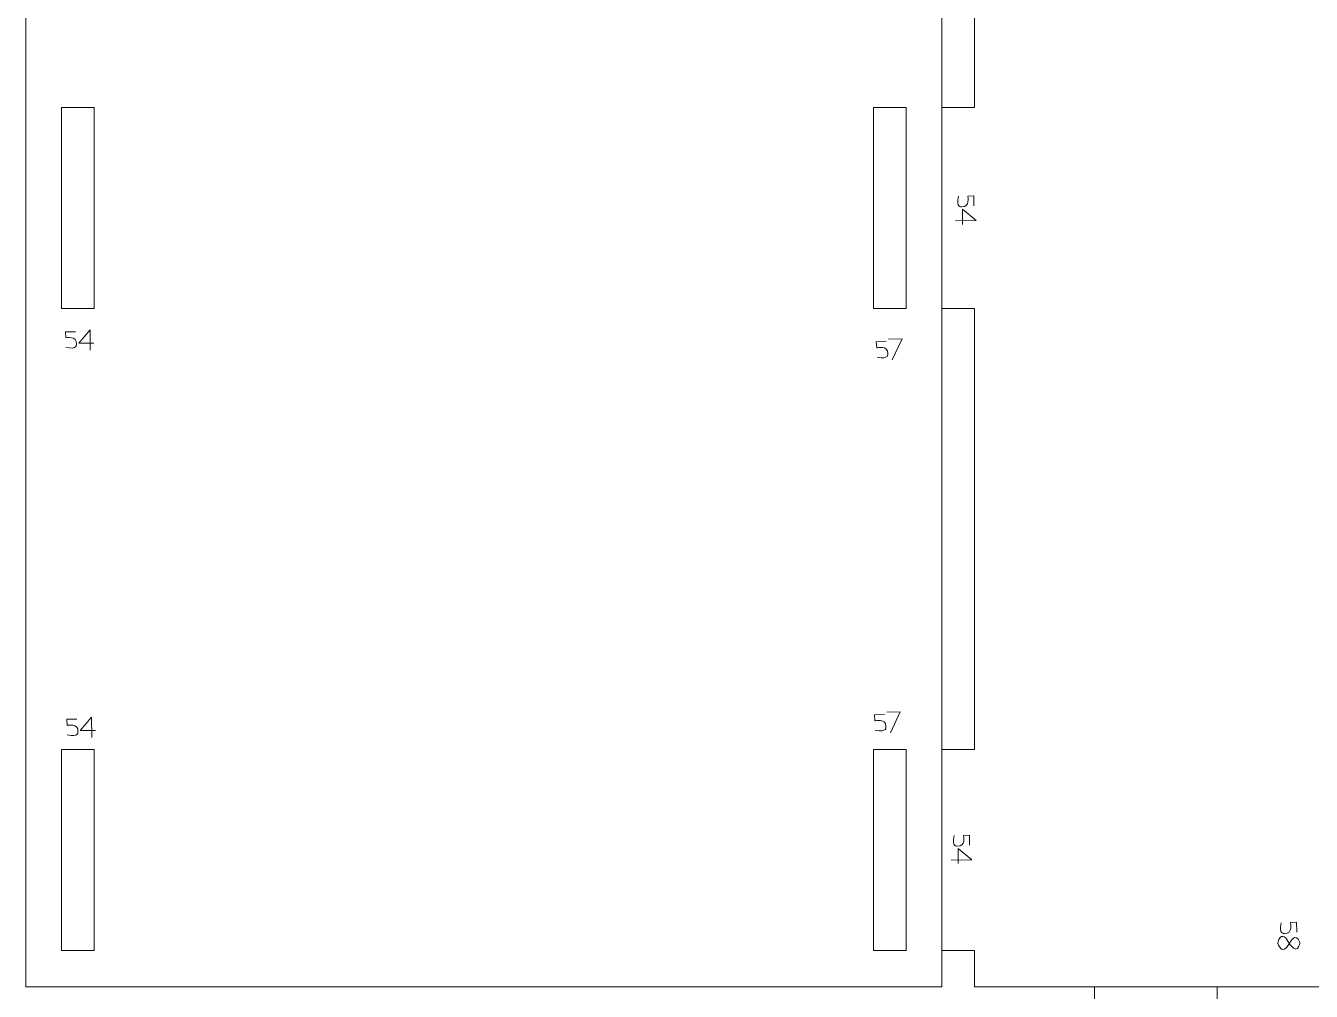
# Model space of a CAD drawing. Header units: centimetres. Extents: x -25 to 25, y -32.5 to 32.5.
# Drawn here: x 0 to 12.04, y -25.96 to -16.92 of the extents above; entities that cross this region are included whole.
import ezdxf

# ---------------------------------------------------------------- set-up
doc = ezdxf.new("R2010")
doc.units = ezdxf.units.CM
doc.header["$MEASUREMENT"] = 0
doc.layers.add('Capa 1', color=7, linetype='Continuous')

msp = doc.modelspace()

# ---------------------------------------------------------------- linework, layer by layer
at = {"layer": 'Capa 1', "color": 250, "lineweight": 9}
for points in [[(-0.0029, -11.28713), (-0.0029, -11.28713), (-0.0029, -25.91747), (-0.0029, -25.91747)], [(8.57757, -25.91747), (8.57757, -25.91747), (8.57757, -11.28713), (8.57757, -11.28713)], [(-0.0029, -25.91747), (-0.0029, -25.91747), (8.57757, -25.91747), (8.57757, -25.91747)], [(8.88357, -25.91747), (8.88357, -25.91747), (15.55188, -25.91747), (15.55188, -25.91747)]]:
    msp.add_open_spline(points, degree=3, dxfattribs=at)
for points, knots in [([(8.57757, -13.55805), (8.57757, -13.55805), (8.88357, -13.55805), (8.88357, -13.55805), (8.88357, -13.55805), (8.88357, -13.55805), (8.88357, -17.6855), (8.88357, -17.6855), (8.88357, -17.6855), (8.88357, -17.6855), (8.57757, -17.6855), (8.57757, -17.6855)], [0, 0, 0, 0, 0.25, 0.25, 0.25, 0.25, 0.5, 0.5, 0.5, 0.5, 1, 1, 1, 1]), ([(0.33164, -19.56728), (0.33164, -19.56728), (0.33164, -17.6855), (0.33164, -17.6855), (0.33164, -17.6855), (0.33164, -17.6855), (0.63764, -17.6855), (0.63764, -17.6855), (0.63764, -17.6855), (0.63764, -17.6855), (0.63764, -19.56728), (0.63764, -19.56728), (0.63764, -19.56728), (0.63764, -19.56728), (0.33164, -19.56728), (0.33164, -19.56728)], [0, 0, 0, 0, 0.2, 0.2, 0.2, 0.2, 0.4, 0.4, 0.4, 0.4, 0.6, 0.6, 0.6, 0.6, 1, 1, 1, 1]), ([(7.93703, -19.56728), (7.93703, -19.56728), (7.93703, -17.6855), (7.93703, -17.6855), (7.93703, -17.6855), (7.93703, -17.6855), (8.24303, -17.6855), (8.24303, -17.6855), (8.24303, -17.6855), (8.24303, -17.6855), (8.24303, -19.56728), (8.24303, -19.56728), (8.24303, -19.56728), (8.24303, -19.56728), (7.93703, -19.56728), (7.93703, -19.56728)], [0, 0, 0, 0, 0.2, 0.2, 0.2, 0.2, 0.4, 0.4, 0.4, 0.4, 0.6, 0.6, 0.6, 0.6, 1, 1, 1, 1]), ([(8.57757, -19.56728), (8.57757, -19.56728), (8.88357, -19.56728), (8.88357, -19.56728), (8.88357, -19.56728), (8.88357, -19.56728), (8.88357, -23.69473), (8.88357, -23.69473), (8.88357, -23.69473), (8.88357, -23.69473), (8.57757, -23.69473), (8.57757, -23.69473)], [0, 0, 0, 0, 0.25, 0.25, 0.25, 0.25, 0.5, 0.5, 0.5, 0.5, 1, 1, 1, 1]), ([(0.33164, -25.57651), (0.33164, -25.57651), (0.33164, -23.69473), (0.33164, -23.69473), (0.33164, -23.69473), (0.33164, -23.69473), (0.63764, -23.69473), (0.63764, -23.69473), (0.63764, -23.69473), (0.63764, -23.69473), (0.63764, -25.57651), (0.63764, -25.57651), (0.63764, -25.57651), (0.63764, -25.57651), (0.33164, -25.57651), (0.33164, -25.57651)], [0, 0, 0, 0, 0.2, 0.2, 0.2, 0.2, 0.4, 0.4, 0.4, 0.4, 0.6, 0.6, 0.6, 0.6, 1, 1, 1, 1]), ([(7.93703, -25.57651), (7.93703, -25.57651), (7.93703, -23.69473), (7.93703, -23.69473), (7.93703, -23.69473), (7.93703, -23.69473), (8.24303, -23.69473), (8.24303, -23.69473), (8.24303, -23.69473), (8.24303, -23.69473), (8.24303, -25.57651), (8.24303, -25.57651), (8.24303, -25.57651), (8.24303, -25.57651), (7.93703, -25.57651), (7.93703, -25.57651)], [0, 0, 0, 0, 0.2, 0.2, 0.2, 0.2, 0.4, 0.4, 0.4, 0.4, 0.6, 0.6, 0.6, 0.6, 1, 1, 1, 1]), ([(8.57757, -25.57651), (8.57757, -25.57651), (8.88357, -25.57651), (8.88357, -25.57651), (8.88357, -25.57651), (8.88357, -25.57651), (8.88357, -25.91747), (8.88357, -25.91747)], [0, 0, 0, 0, 0.33333333, 0.33333333, 0.33333333, 0.33333333, 1, 1, 1, 1]), ([(7.12025, -28.7615), (7.12025, -28.7615), (8.9847, -26.69455), (8.9847, -26.69455), (8.9847, -26.69455), (8.9847, -26.69455), (12.14781, -26.71185), (12.14781, -26.71185), (12.14781, -26.71185), (12.14781, -26.71185), (12.17443, -26.2246), (12.17443, -26.2246), (12.17443, -26.2246), (12.17443, -26.2246), (11.15381, -26.22347), (11.15381, -26.22347), (11.15381, -26.22347), (11.15381, -26.22347), (11.15415, -25.91747), (11.15415, -25.91747), (11.15415, -25.91747), (11.15415, -25.91747), (10.00595, -25.91619), (10.00595, -25.91619), (10.00595, -25.91619), (10.00595, -25.91619), (10.0056, -26.22219), (10.0056, -26.22219), (10.0056, -26.22219), (10.0056, -26.22219), (8.98498, -26.22106), (8.98498, -26.22106), (8.98498, -26.22106), (8.98498, -26.22106), (7.14273, -28.25347), (7.14273, -28.25347), (7.14273, -28.25347), (7.12302, -28.31337), (7.07889, -28.36213), (7.02125, -28.3877), (7.02125, -28.3877), (6.96361, -28.41326), (6.89752, -28.41311), (6.83989, -28.3875), (6.83989, -28.3875), (6.83989, -28.3875), (5.79313, -28.38634), (5.79313, -28.38634), (5.79313, -28.38634), (5.79313, -28.38634), (5.79346, -28.08034), (5.79346, -28.08034), (5.79346, -28.08034), (5.79346, -28.08034), (4.64526, -28.07906), (4.64526, -28.07906), (4.64526, -28.07906), (4.64526, -28.07906), (4.64492, -28.38506), (4.64492, -28.38506), (4.64492, -28.38506), (4.64492, -28.38506), (3.76102, -28.38408), (3.76102, -28.38408), (3.76102, -28.38408), (3.69377, -28.42139), (3.61206, -28.42143), (3.54478, -28.38419), (3.54478, -28.38419), (3.4775, -28.34694), (3.43412, -28.27694), (3.43004, -28.20015), (3.43004, -28.20015), (3.43004, -28.20015), (2.22329, -26.26458), (2.22329, -26.26458), (2.22329, -26.26458), (2.22329, -26.26458), (2.22196, -26.7995), (2.22196, -26.7995), (2.22196, -26.7995), (2.22196, -26.7995), (3.32849, -28.76181), (3.32849, -28.76181)], [0, 0, 0, 0, 0.04545455, 0.04545455, 0.04545455, 0.04545455, 0.09090909, 0.09090909, 0.09090909, 0.09090909, 0.13636364, 0.13636364, 0.13636364, 0.13636364, 0.18181818, 0.18181818, 0.18181818, 0.18181818, 0.22727273, 0.22727273, 0.22727273, 0.22727273, 0.27272727, 0.27272727, 0.27272727, 0.27272727, 0.31818182, 0.31818182, 0.31818182, 0.31818182, 0.36363636, 0.36363636, 0.36363636, 0.36363636, 0.40909091, 0.40909091, 0.40909091, 0.40909091, 0.45454545, 0.45454545, 0.45454545, 0.45454545, 0.5, 0.5, 0.5, 0.5, 0.54545455, 0.54545455, 0.54545455, 0.54545455, 0.59090909, 0.59090909, 0.59090909, 0.59090909, 0.63636364, 0.63636364, 0.63636364, 0.63636364, 0.68181818, 0.68181818, 0.68181818, 0.68181818, 0.72727273, 0.72727273, 0.72727273, 0.72727273, 0.77272727, 0.77272727, 0.77272727, 0.77272727, 0.81818182, 0.81818182, 0.81818182, 0.81818182, 0.86363636, 0.86363636, 0.86363636, 0.86363636, 0.90909091, 0.90909091, 0.90909091, 0.90909091, 1, 1, 1, 1])]:
    msp.add_open_spline(points, degree=3, knots=knots, dxfattribs=at)
at = {"layer": 'Capa 1', "color": 22, "lineweight": 9}
for points, knots in [([(8.81925, -18.5137), (8.81925, -18.5137), (8.84379, -18.62089), (8.76094, -18.61459), (8.76094, -18.61459), (8.76094, -18.61459), (8.70413, -18.62592), (8.73189, -18.5137)], [0, 0, 0, 0, 0.33333333, 0.33333333, 0.33333333, 0.33333333, 1, 1, 1, 1]), ([(8.8762, -18.60364), (8.8762, -18.60364), (8.87676, -18.51034), (8.87676, -18.51034), (8.87676, -18.51034), (8.87676, -18.51034), (8.81925, -18.5137), (8.81925, -18.5137)], [0, 0, 0, 0, 0.33333333, 0.33333333, 0.33333333, 0.33333333, 1, 1, 1, 1]), ([(8.77026, -18.77798), (8.77026, -18.77798), (8.77026, -18.63553), (8.77026, -18.63553), (8.77026, -18.63553), (8.77026, -18.63553), (8.89634, -18.74268), (8.89634, -18.74268), (8.89634, -18.74268), (8.89634, -18.74268), (8.70467, -18.74391), (8.70467, -18.74391)], [0, 0, 0, 0, 0.25, 0.25, 0.25, 0.25, 0.5, 0.5, 0.5, 0.5, 1, 1, 1, 1]), ([(0.46181, -19.78446), (0.46181, -19.78446), (0.36851, -19.7839), (0.36851, -19.7839), (0.36851, -19.7839), (0.36851, -19.7839), (0.37186, -19.8414), (0.37186, -19.8414)], [0, 0, 0, 0, 0.33333333, 0.33333333, 0.33333333, 0.33333333, 1, 1, 1, 1]), ([(0.37186, -19.8414), (0.37186, -19.8414), (0.47906, -19.81686), (0.47275, -19.89972), (0.47275, -19.89972), (0.47275, -19.89972), (0.48409, -19.95652), (0.37186, -19.92877)], [0, 0, 0, 0, 0.33333333, 0.33333333, 0.33333333, 0.33333333, 1, 1, 1, 1]), ([(0.63615, -19.89039), (0.63615, -19.89039), (0.49369, -19.89039), (0.49369, -19.89039), (0.49369, -19.89039), (0.49369, -19.89039), (0.60084, -19.76431), (0.60084, -19.76431), (0.60084, -19.76431), (0.60084, -19.76431), (0.60208, -19.95598), (0.60208, -19.95598)], [0, 0, 0, 0, 0.25, 0.25, 0.25, 0.25, 0.5, 0.5, 0.5, 0.5, 1, 1, 1, 1]), ([(8.07742, -19.85255), (8.07742, -19.85255), (8.20513, -19.84867), (8.20513, -19.84867), (8.20513, -19.84867), (8.20513, -19.84867), (8.11189, -20.04497), (8.11189, -20.04497)], [0, 0, 0, 0, 0.33333333, 0.33333333, 0.33333333, 0.33333333, 1, 1, 1, 1]), ([(8.05593, -19.87421), (8.05593, -19.87421), (7.96265, -19.87649), (7.96265, -19.87649), (7.96265, -19.87649), (7.96265, -19.87649), (7.96776, -19.93387), (7.96776, -19.93387)], [0, 0, 0, 0, 0.33333333, 0.33333333, 0.33333333, 0.33333333, 1, 1, 1, 1]), ([(7.96776, -19.93387), (7.96776, -19.93387), (8.07415, -19.90608), (8.07037, -19.98908), (8.07037, -19.98908), (8.07037, -19.98908), (8.08343, -20.04552), (7.97042, -20.02119)], [0, 0, 0, 0, 0.33333333, 0.33333333, 0.33333333, 0.33333333, 1, 1, 1, 1]), ([(8.05978, -23.34504), (8.05978, -23.34504), (8.18749, -23.34116), (8.18749, -23.34116), (8.18749, -23.34116), (8.18749, -23.34116), (8.09425, -23.53746), (8.09425, -23.53746)], [0, 0, 0, 0, 0.33333333, 0.33333333, 0.33333333, 0.33333333, 1, 1, 1, 1]), ([(0.47533, -23.41163), (0.47533, -23.41163), (0.38203, -23.41107), (0.38203, -23.41107), (0.38203, -23.41107), (0.38203, -23.41107), (0.38539, -23.46858), (0.38539, -23.46858)], [0, 0, 0, 0, 0.33333333, 0.33333333, 0.33333333, 0.33333333, 1, 1, 1, 1]), ([(0.38539, -23.46858), (0.38539, -23.46858), (0.49258, -23.44404), (0.48627, -23.52689), (0.48627, -23.52689), (0.48627, -23.52689), (0.49761, -23.5837), (0.38539, -23.55594)], [0, 0, 0, 0, 0.33333333, 0.33333333, 0.33333333, 0.33333333, 1, 1, 1, 1]), ([(0.64967, -23.51757), (0.64967, -23.51757), (0.50721, -23.51757), (0.50721, -23.51757), (0.50721, -23.51757), (0.50721, -23.51757), (0.61436, -23.39149), (0.61436, -23.39149), (0.61436, -23.39149), (0.61436, -23.39149), (0.6156, -23.58315), (0.6156, -23.58315)], [0, 0, 0, 0, 0.25, 0.25, 0.25, 0.25, 0.5, 0.5, 0.5, 0.5, 1, 1, 1, 1]), ([(8.03829, -23.3667), (8.03829, -23.3667), (7.94501, -23.36898), (7.94501, -23.36898), (7.94501, -23.36898), (7.94501, -23.36898), (7.95012, -23.42636), (7.95012, -23.42636)], [0, 0, 0, 0, 0.33333333, 0.33333333, 0.33333333, 0.33333333, 1, 1, 1, 1]), ([(7.95012, -23.42636), (7.95012, -23.42636), (8.05651, -23.39857), (8.05273, -23.48157), (8.05273, -23.48157), (8.05273, -23.48157), (8.06579, -23.53801), (7.95278, -23.51368)], [0, 0, 0, 0, 0.33333333, 0.33333333, 0.33333333, 0.33333333, 1, 1, 1, 1]), ([(8.77907, -24.49886), (8.77907, -24.49886), (8.80361, -24.60605), (8.72076, -24.59974), (8.72076, -24.59974), (8.72076, -24.59974), (8.66395, -24.61108), (8.69171, -24.49886)], [0, 0, 0, 0, 0.33333333, 0.33333333, 0.33333333, 0.33333333, 1, 1, 1, 1]), ([(8.83602, -24.5888), (8.83602, -24.5888), (8.83658, -24.4955), (8.83658, -24.4955), (8.83658, -24.4955), (8.83658, -24.4955), (8.77907, -24.49886), (8.77907, -24.49886)], [0, 0, 0, 0, 0.33333333, 0.33333333, 0.33333333, 0.33333333, 1, 1, 1, 1]), ([(8.73008, -24.76314), (8.73008, -24.76314), (8.73008, -24.62069), (8.73008, -24.62069), (8.73008, -24.62069), (8.73008, -24.62069), (8.85616, -24.72784), (8.85616, -24.72784), (8.85616, -24.72784), (8.85616, -24.72784), (8.66449, -24.72907), (8.66449, -24.72907)], [0, 0, 0, 0, 0.25, 0.25, 0.25, 0.25, 0.5, 0.5, 0.5, 0.5, 1, 1, 1, 1]), ([(11.83336, -25.50786), (11.83336, -25.50786), (11.88592, -25.39277), (11.92931, -25.50116), (11.92931, -25.50116), (11.92931, -25.50116), (11.91081, -25.66139), (11.80223, -25.46353), (11.80223, -25.46353), (11.80223, -25.46353), (11.7445, -25.3997), (11.72244, -25.50553), (11.72244, -25.50553), (11.72244, -25.50553), (11.757, -25.64096), (11.83336, -25.50786)], [0, 0, 0, 0, 0.2, 0.2, 0.2, 0.2, 0.4, 0.4, 0.4, 0.4, 0.6, 0.6, 0.6, 0.6, 1, 1, 1, 1]), ([(11.84097, -25.31492), (11.84097, -25.31492), (11.86758, -25.42161), (11.78462, -25.41692), (11.78462, -25.41692), (11.78462, -25.41692), (11.72805, -25.42935), (11.75362, -25.31661)], [0, 0, 0, 0, 0.33333333, 0.33333333, 0.33333333, 0.33333333, 1, 1, 1, 1]), ([(11.89965, -25.40374), (11.89965, -25.40374), (11.8984, -25.31045), (11.8984, -25.31045), (11.8984, -25.31045), (11.8984, -25.31045), (11.84097, -25.31492), (11.84097, -25.31492)], [0, 0, 0, 0, 0.33333333, 0.33333333, 0.33333333, 0.33333333, 1, 1, 1, 1])]:
    msp.add_open_spline(points, degree=3, knots=knots, dxfattribs=at)

doc.saveas('drawing.dxf')
